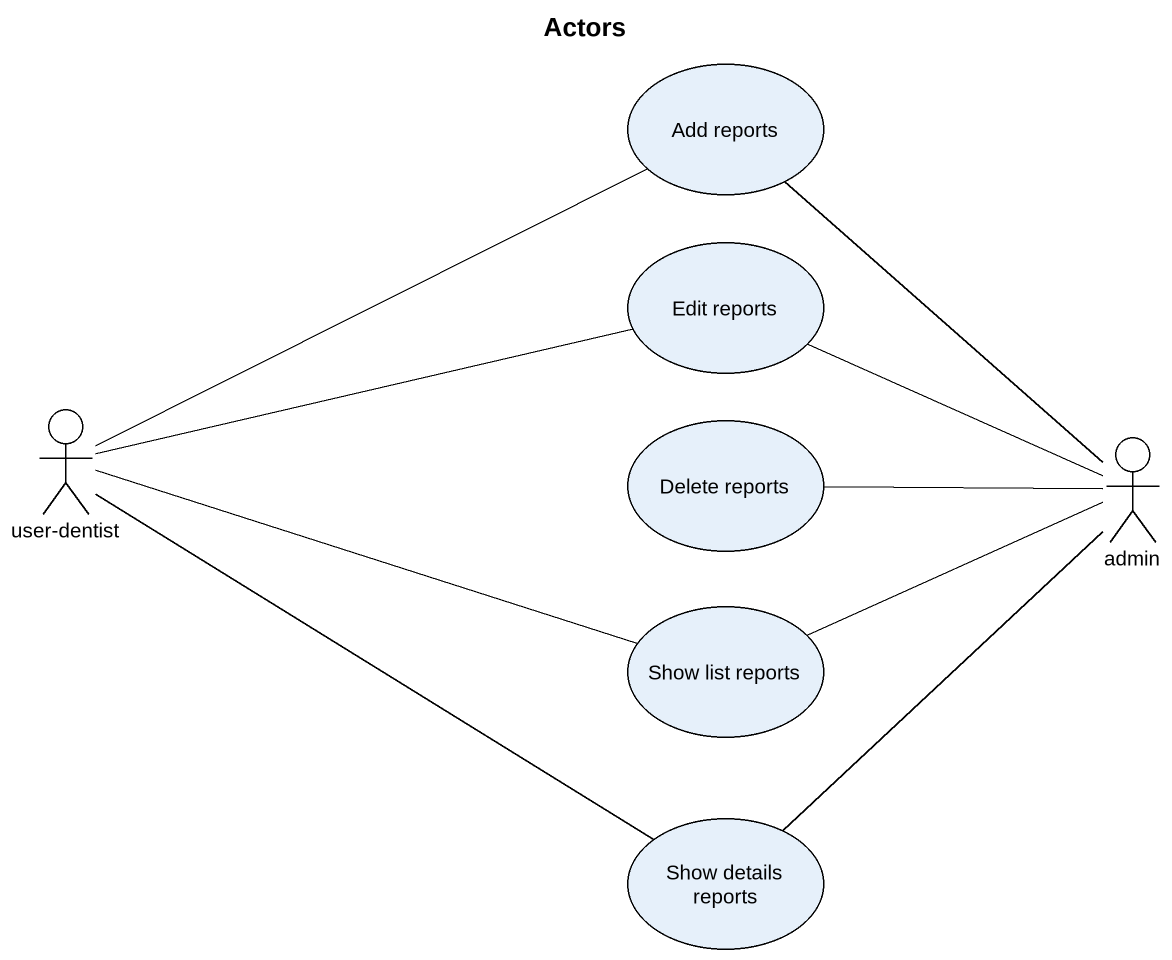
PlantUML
@startuml
title Actors
usecase "Add reports" as Add_reports
usecase "Edit reports" as Edit_reports
actor "user-dentist" as user_dentist
usecase "Delete reports" as Delete_reports
actor admin
usecase "Show list reports" as Show_list_reports
usecase "Show details reports" as Show_details_reports
Add_reports -- admin
Edit_reports -right- admin
user_dentist -right- Add_reports
user_dentist -right- Edit_reports
user_dentist -right- Show_list_reports
user_dentist -right- Show_details_reports
Delete_reports -right- admin
admin -- Show_details_reports
Show_list_reports -right- admin
@enduml
